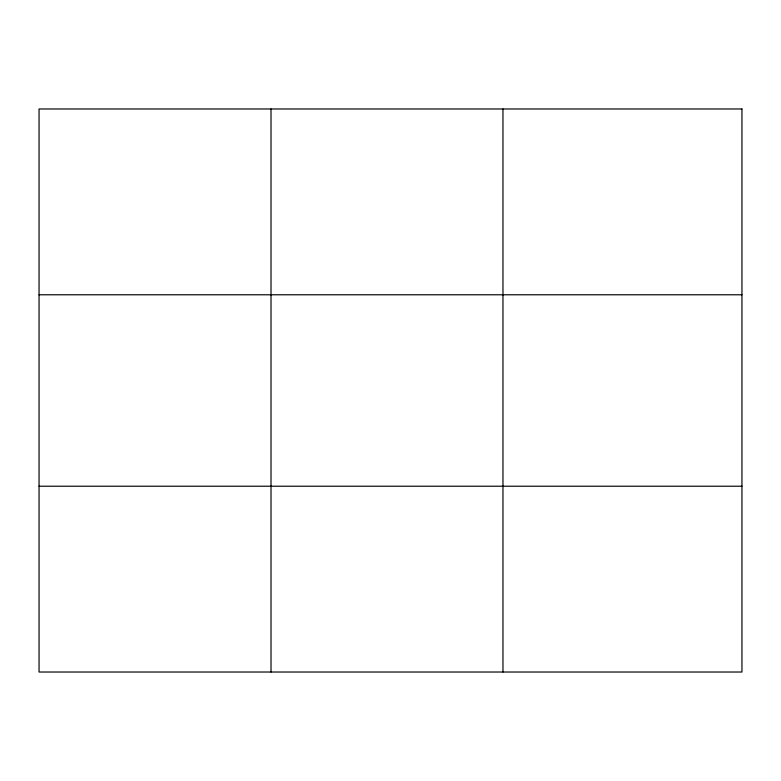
<?xml version="1.0" encoding="UTF-8"?>
<svg xmlns="http://www.w3.org/2000/svg" width="781" height="781" viewBox="0 0 781 781"><rect width="100%" height="100%" fill="white"/><g stroke="black" fill="none" stroke-linecap="round" stroke-linejoin="round"><path stroke-width="1.17" d="M271.007 672.021L271.007 108.979M502.964 672.021L502.964 108.979M39.05 294.779L741.95 294.779M39.05 486.221L741.95 486.221M741.95 108.979L741.95 672.021L39.05 672.021L39.05 108.979L741.95 108.979"/></g></svg>
